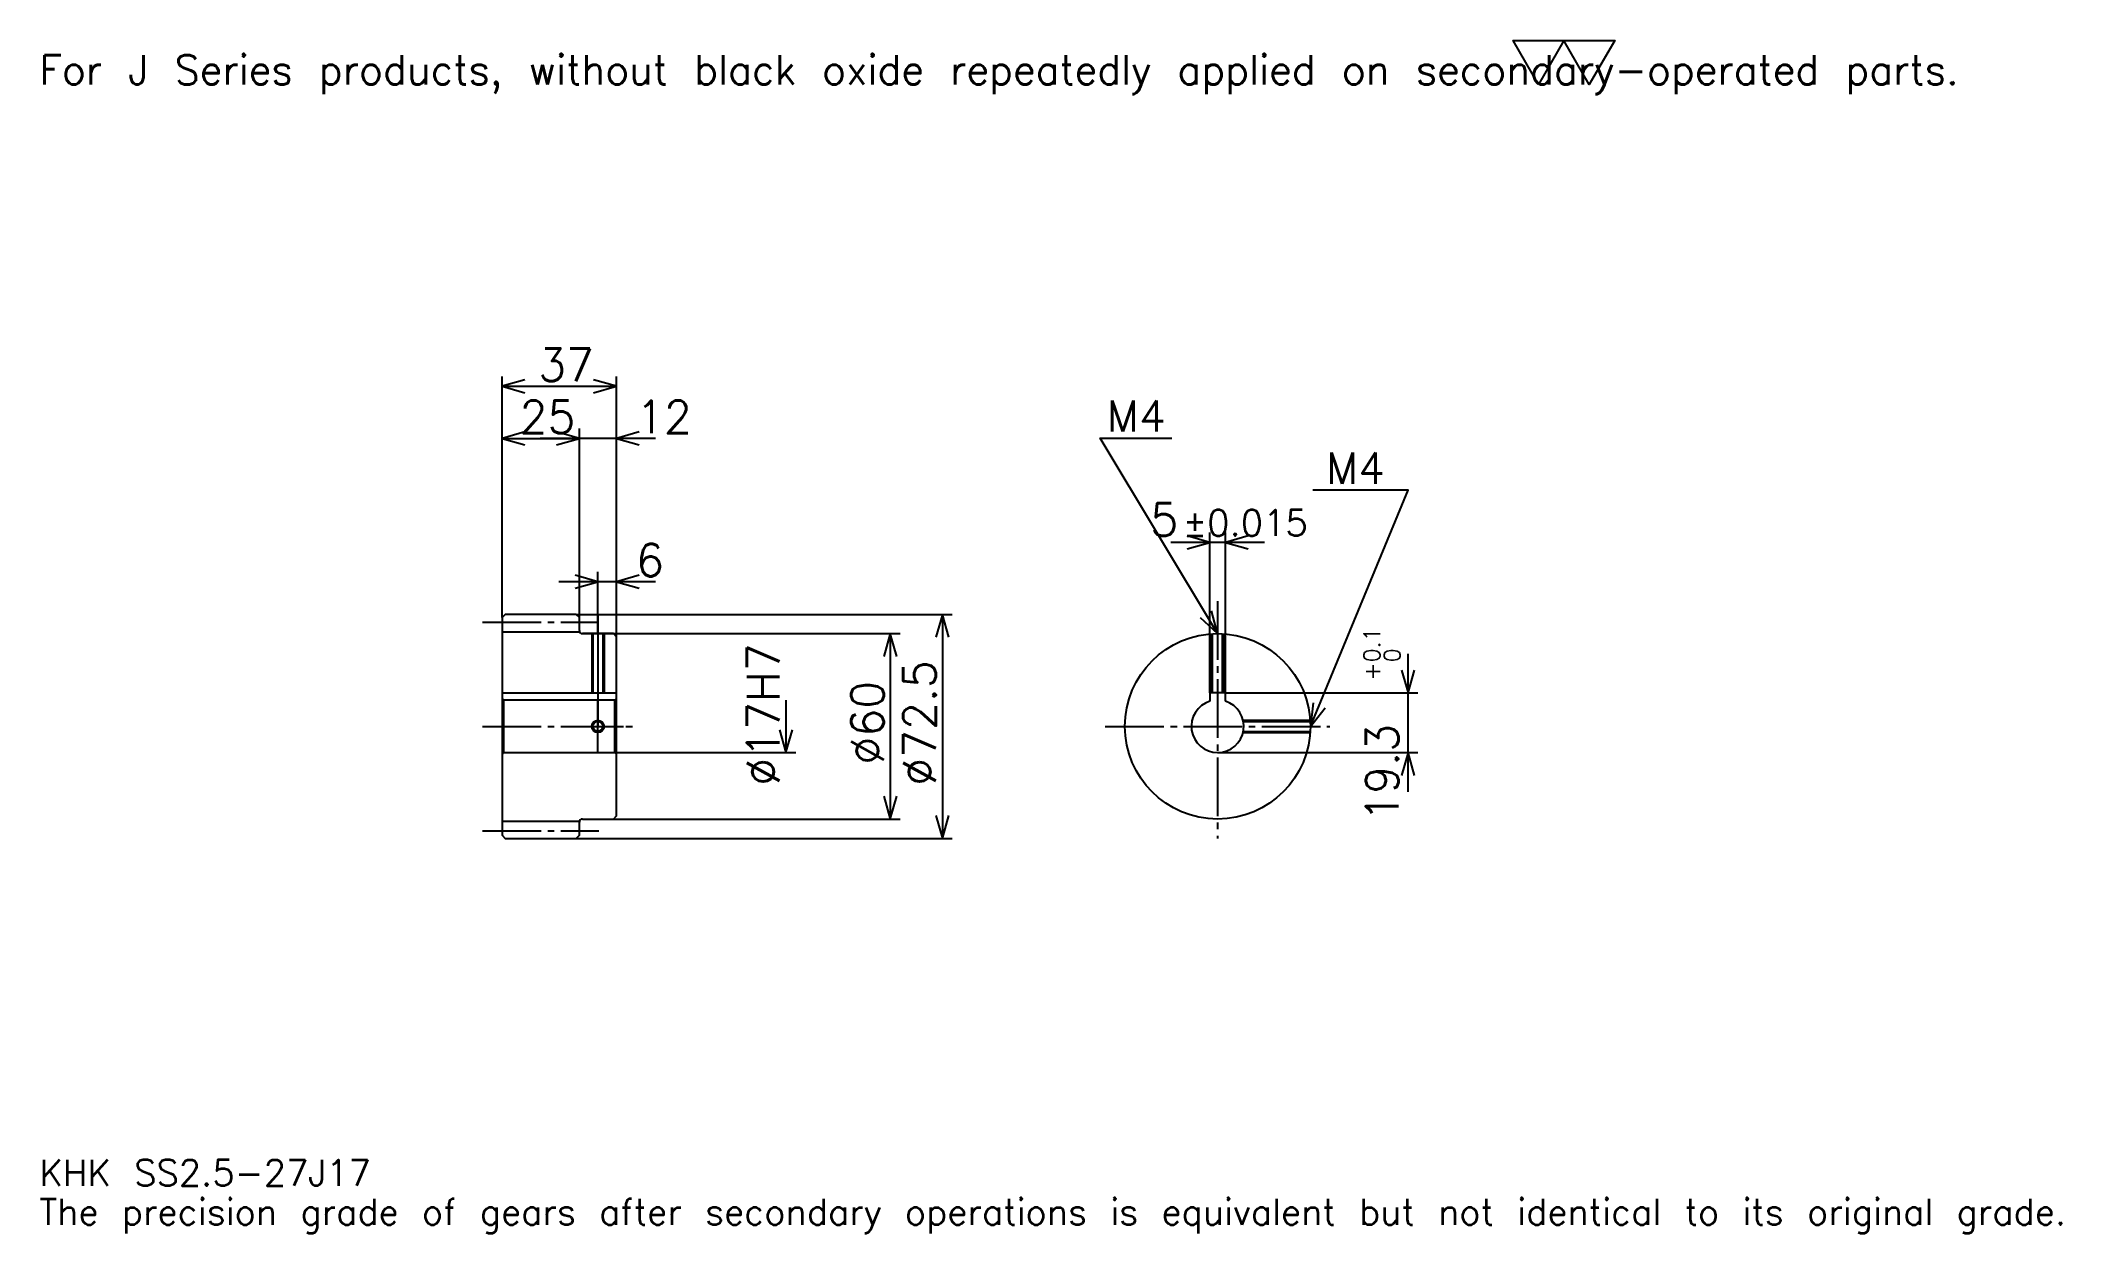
# Model space of a CAD drawing. Extents: x 21 to 675, y 8 to 394.
import ezdxf

# ---------------------------------------------------------------- set-up
doc = ezdxf.new("R2010")
doc.units = 0
doc.linetypes.add('DASHDOT', pattern=[25.304349, 18.978261, -2.108696, 2.108696, -2.108696])
doc.layers.get('0').update_dxf_attribs({"linetype": 'CONTINUOUS'})
doc.layers.add('DASHDOT', color=6, linetype='DASHDOT')
doc.styles.add('KANJI', font='TXT', dxfattribs={"bigfont": 'BIGFONT'})

msp = doc.modelspace()

# ---------------------------------------------------------------- linework, layer by layer
at = {"color": 5}
for p, q in [((170.804337, 208.108688), (170.804337, 285.07608)), ((170.804337, 281.913025), (207.804337, 281.913025)), ((207.804337, 208.108688), (207.804337, 285.07608)), ((195.804337, 208.108688), (195.804337, 268.206512)), ((170.804337, 265.043457), (195.804337, 265.043457)), ((220.456512, 265.043457), (183.152161, 265.043457)), ((417.434753, 231.380432), (387.130432, 231.380432)), ((399.782593, 182.658691), (399.782593, 234.543472)), ((404.782593, 182.658691), (404.782593, 234.543472)), ((220.456512, 218.652161), (189.152161, 218.652161)), ((201.804337, 208.108688), (201.804337, 221.815216)), ((170.804337, 207.108688), (170.804337, 208.108688)), ((194.804337, 208.108688), (207.804337, 208.108688)), ((195.804337, 207.108688), (195.804337, 208.108688)), ((201.804337, 201.858688), (201.804337, 208.108688)), ((201.804337, 201.858688), (201.804337, 208.108688)), ((207.804337, 208.108688), (316.402161, 208.108688)), ((207.804337, 200.858688), (207.804337, 208.108688)), ((313.239136, 208.108688), (313.239136, 135.608688)), ((196.804337, 201.858688), (207.804337, 201.858688)), ((207.804337, 201.858688), (299.532593, 201.858688)), ((296.369568, 201.858688), (296.369568, 141.858688)), ((463.913025, 150.706512), (463.913025, 195.310867)), ((262.630432, 180.358688), (262.630432, 163.358688)), ((404.782593, 182.658691), (467.076111, 182.658691)), ((207.804337, 163.358688), (265.793457, 163.358688)), ((402.282593, 163.358688), (467.076111, 163.358688)), ((196.804337, 141.858688), (207.804337, 141.858688)), ((207.804337, 141.858688), (299.532593, 141.858688)), ((194.804337, 135.608688), (207.804337, 135.608688)), ((207.804337, 135.608688), (316.402161, 135.608688))]:
    msp.add_line(p, q, dxfattribs=at)
at = {"color": 4}
for p, q in [((170.804337, 202.483688), (195.804337, 202.483688)), ((170.804337, 182.658691), (207.804337, 182.658691)), ((171.304337, 180.358688), (171.304337, 163.358688)), ((207.304337, 180.358688), (207.804337, 180.858688)), ((207.304337, 163.358688), (207.804337, 162.858688)), ((170.804337, 141.233688), (195.804337, 141.233688))]:
    msp.add_line(p, q, dxfattribs=at)
at = {"color": 7}
msp.add_lwpolyline([(506.086945, 379.565216), (497.863037, 393.820007), (530.758667, 393.820007), (522.53479, 379.565216), (514.310852, 393.820007), (506.086945, 379.565216)], dxfattribs=at)
at = {"color": 5}
for points in [[(178.184769, 284.021729), (170.804337, 281.913025), (178.184769, 279.804321)], [(200.423904, 279.804321), (207.804337, 281.913025), (200.423904, 284.021729)], [(178.184769, 267.152161), (170.804337, 265.043457), (178.184769, 262.934784)], [(188.423904, 262.934784), (195.804337, 265.043457), (188.423904, 267.152161)], [(188.423904, 262.934784), (195.804337, 265.043457), (188.423904, 267.152161)], [(215.184769, 267.152161), (207.804337, 265.043457), (215.184769, 262.934784)], [(402.282593, 201.858688), (364.32608, 265.119568), (387.521729, 265.119568)], [(432.282593, 171.858688), (463.913025, 248.25), (433.126099, 248.25)], [(392.402161, 229.271729), (399.782593, 231.380432), (392.402161, 233.48912)], [(412.163025, 233.48912), (404.782593, 231.380432), (412.163025, 229.271729)], [(194.423904, 216.543472), (201.804337, 218.652161), (194.423904, 220.760864)], [(215.184769, 220.760864), (207.804337, 218.652161), (215.184769, 216.543472)], [(396.677185, 207.102448), (402.282593, 201.858688), (400.293579, 209.272278)], [(315.347809, 200.728256), (313.239136, 208.108688), (311.130432, 200.728256)], [(298.478241, 194.478256), (296.369568, 201.858688), (294.260864, 194.478256)], [(461.804321, 190.039124), (463.913025, 182.658691), (466.021729, 190.039124)], [(433.157776, 179.484406), (432.282593, 171.858688), (437.054382, 177.870987)], [(260.521729, 170.73912), (262.630432, 163.358688), (264.739136, 170.73912)], [(466.021729, 155.978256), (463.913025, 163.358688), (461.804321, 155.978256)], [(294.260864, 149.23912), (296.369568, 141.858688), (298.478241, 149.23912)], [(311.130432, 142.98912), (313.239136, 135.608688), (315.347809, 142.98912)]]:
    msp.add_lwpolyline(points, dxfattribs=at)
at = {"color": 4}
for points in [[(195.804337, 202.858688), (195.804337, 207.108688), (194.804337, 208.108688), (171.804337, 208.108688), (170.804337, 207.108688), (170.804337, 162.858688)], [(196.804337, 141.858688), (206.804337, 141.858688), (207.804337, 142.858688), (207.804337, 200.858688), (206.804337, 201.858688), (196.804337, 201.858688)], [(199.804337, 201.858688), (199.804337, 182.658691)], [(200.184341, 201.858688), (200.184341, 182.658691)], [(203.424332, 201.858688), (203.424332, 182.658691)], [(203.804337, 201.858688), (203.804337, 182.658691)], [(400.282593, 182.658691), (400.282593, 201.791946)], [(400.662598, 182.658691), (400.662598, 201.814911)], [(403.902588, 182.658691), (403.902588, 201.814911)], [(404.282593, 182.658691), (404.282593, 201.791946)], [(170.804337, 162.858688), (171.304337, 163.358688), (207.304337, 163.358688), (207.304337, 180.358688), (171.304337, 180.358688), (170.804337, 180.858688)], [(404.782593, 179.982727), (404.782593, 182.658691), (399.782593, 182.658691), (399.782593, 179.982727)], [(410.543945, 173.858688), (432.215881, 173.858688)], [(410.62677, 173.478683), (432.238831, 173.478683)], [(410.62677, 170.238693), (432.238831, 170.238693)], [(410.543945, 169.858688), (432.215881, 169.858688)], [(170.804337, 162.858688), (170.804337, 136.608688), (171.804337, 135.608688), (194.804337, 135.608688), (195.804337, 136.608688), (195.804337, 140.858688)]]:
    msp.add_lwpolyline(points, dxfattribs=at)
for centre, radius in [((402.282593, 171.858688), 30), ((201.804337, 171.858688), 1.62)]:
    msp.add_circle(centre, radius, dxfattribs=at)
at = {"color": 7}
msp.add_circle((201.804337, 171.858688), 2, dxfattribs=at)
at = {"color": 4}
for centre, radius, start, end in [((196.804337, 202.858688), 1, 180, 270), ((402.282593, 171.858688), 8.5, 107.104634835, 72.895365165), ((196.804337, 140.858688), 1, 90, 180)]:
    msp.add_arc(centre, radius, start, end, dxfattribs=at)
at = {"layer": 'DASHDOT', "color": 7}
for p, q in [((402.282593, 212.402161), (402.282593, 135.532593)), ((164.478256, 205.608688), (202.130417, 205.608688)), ((201.804337, 201.858688), (201.804337, 171.858688)), ((164.478256, 171.858688), (214.130432, 171.858688)), ((365.956512, 171.858688), (438.608704, 171.858688)), ((164.478256, 138.108688), (202.130417, 138.108688))]:
    msp.add_line(p, q, dxfattribs=at)
for points in [[(201.804337, 208.184784), (201.804337, 176.332596)], [(201.804337, 163.532608), (201.804337, 180.184769)], [(193.478241, 171.858688), (210.130432, 171.858688)]]:
    msp.add_lwpolyline(points, dxfattribs=at)

# ---------------------------------------------------------------- texts
at = {"color": 7, "style": 'KANJI'}
for s, height, p in [('For J Series products, without black oxide repeatedly applied on secondary-operated parts.', 9.48913, (21.086956, 379.565216)), ('37', 10.543478, (182.45108, 283.599976)), ('25', 10.543478, (176.45108, 266.730438)), ('12', 10.543478, (214.130432, 266.730438)), ('M4', 10.12174, (366.434753, 267.228271)), ('M4', 10.12174, (437.343506, 250.358688)), ('5', 10.543478, (380.518768, 233.48912)), ('%%p0.015', 8.434783, (390.955505, 233.48912)), ('6', 10.543478, (214.130432, 220.339127)), ('KHK SS2.5-27J17', 8.434783, (21.086956, 23.195652)), ('The precision grade of gears after secondary operations is equivalent but not identical to its original grade.', 8.434783, (21.086956, 10.543478))]:
    msp.add_text(s, height=height, dxfattribs=at).set_placement(p)
for s, height, p in [('%%c17H7', 10.543478, (260.521729, 152.616837)), ('0.1', 5.271739, (454.845642, 192.556152)), ('0', 5.271739, (461.382629, 192.556152)), ('%%c72.5', 10.543478, (311.130432, 152.616837)), ('+', 5.271739, (454.845642, 186.651794)), ('%%c60', 10.543478, (294.260864, 159.470093)), ('19.3', 10.543478, (460.75, 141.015457))]:
    msp.add_text(s, height=height, rotation=90, dxfattribs=at).set_placement(p)

doc.saveas('drawing.dxf')
